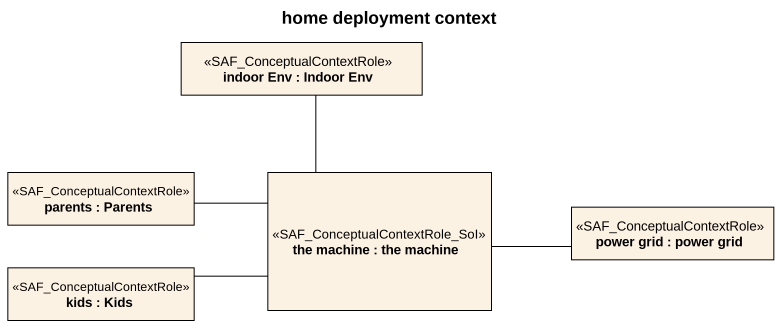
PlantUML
@startuml
title home deployment context
rectangle "indoor Env : Indoor Env" as indoor_Env <<SAF_ConceptualContextRole>>
rectangle "parents : Parents" as parents <<SAF_ConceptualContextRole>>
rectangle "the machine : the machine" as the_machine <<SAF_ConceptualContextRole_SoI>>
rectangle "power grid : power grid" as power_grid <<SAF_ConceptualContextRole>>
rectangle "kids : Kids" as kids <<SAF_ConceptualContextRole>>
parents -right- the_machine
the_machine -up- indoor_Env
power_grid -left- the_machine
kids -right- the_machine
@enduml
